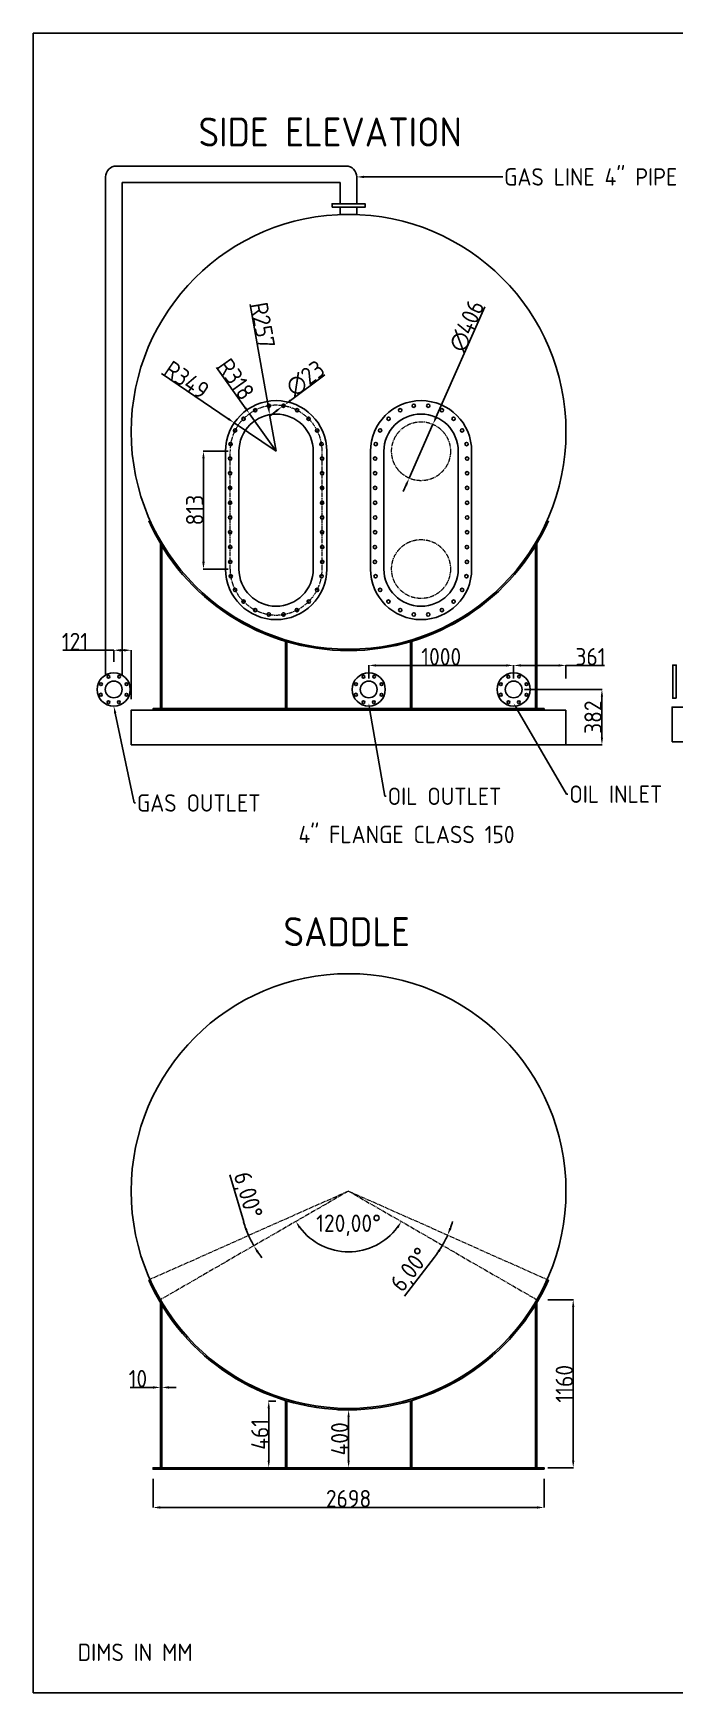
# Model space of a CAD drawing. Header units: inches. Extents: x 23330 to 45062, y 115 to 11568.
# Drawn here: x 23330 to 27757, y 115 to 11568 of the extents above; entities that cross this region are included whole.
import ezdxf
from ezdxf import colors
from ezdxf.entities.mleader import LeaderData, LeaderLine
from ezdxf.math import Vec2, Vec3

# ---------------------------------------------------------------- set-up
doc = ezdxf.new("R2010")
doc.units = ezdxf.units.IN
doc.header["$LTSCALE"] = 40
doc.header["$MEASUREMENT"] = 0
doc.linetypes.add('CENTER2', pattern=[1.125, 0.75, -0.125, 0.125, -0.125])
doc.layers.add('fitting', color=7, linetype='CENTER2', lineweight=0)
doc.styles.get("Standard").update_dxf_attribs({"font": 'isocp.shx', "height": 120, "bigfont": '@extfont2.shx'})
doc.dimstyles.new('ISO-25', dxfattribs={"dimtxt": 120, "dimasz": 50, "dimexe": 1.25, "dimexo": 75, "dimtad": 1, "dimdec": 0, "dimtxsty": 'Standard', "dimcen": 0, "dimclrd": 1, "dimclre": 1, "dimclrt": 1, "dimazin": 0, "dimtfac": 1, "dimtdec": 0, "dimtmove": 0, "dimatfit": 3, "dimfxl": 1, "dimtfillclr": 1, "dimarcsym": 0})

# ---------------------------------------------------------------- blocks, each defined once
blk = doc.blocks.new('*D56')
at = {"color": 1, "lineweight": -2, "transparency": 16777216}
blk.add_line((24782, 3365), (24686, 3689), dxfattribs=at)
for start, end in [(196.4056, 204), (196.4098, 200.2049), (204, 210), (213.7951, 217.5902)]:
    blk.add_arc((25506, 3578), 755, start, end, dxfattribs=at)
at = {"color": 1, "transparency": 16777216}
for points in [[(24805, 3320), (24790, 3314), (24816, 3271)], [(24871, 3154), (24886, 3162), (24852, 3200)]]:
    blk.add_solid(points, dxfattribs=at)
at = {"layer": 'Defpoints', "color": 0, "transparency": 16777216}
for p in [(25506, 3578), (25506, 3578), (24839, 3223), (24127, 2964), (24198, 2823)]:
    blk.add_point(p, dxfattribs=at)
at = {"color": 1, "transparency": 16777216, "insert": (24801, 3547), "char_height": 120, "attachment_point": 5, "rotation": 286.4056}
blk.add_mtext('6,00°', dxfattribs=at)
blk = doc.blocks.new('*D57')
at = {"color": 1, "lineweight": -2, "transparency": 16777216}
blk.add_line((26098, 3121), (25891, 2853), dxfattribs=at)
for start, end in [(339.8301, 343.6602), (330, 336), (322.3355, 330), (322.3398, 326.1699)]:
    blk.add_arc((25506, 3578), 748, start, end, dxfattribs=at)
at = {"color": 1, "transparency": 16777216}
for points in [[(26216, 3317), (26200, 3323), (26189, 3274)], [(26120, 3166), (26135, 3157), (26154, 3204)]]:
    blk.add_solid(points, dxfattribs=at)
at = {"layer": 'Defpoints', "color": 0, "transparency": 16777216}
for p in [(25506, 3578), (25506, 3578), (26178, 3250), (26885, 2964), (26814, 2823)]:
    blk.add_point(p, dxfattribs=at)
at = {"color": 1, "transparency": 16777216, "insert": (25940, 3029), "char_height": 120, "attachment_point": 5, "rotation": 52.3355}
blk.add_mtext('6,00°', dxfattribs=at)
blk = doc.blocks.new('*D58')
at = {"color": 1, "lineweight": -2, "transparency": 16777216}
blk.add_arc((25506, 3578), 420, 216.8178, 323.1822, dxfattribs=at)
at = {"color": 1, "transparency": 16777216}
for points in [[(25162, 3321), (25176, 3330), (25142, 3368)], [(25836, 3330), (25850, 3321), (25870, 3368)]]:
    blk.add_solid(points, dxfattribs=at)
at = {"layer": 'Defpoints', "color": 0, "transparency": 16777216}
for p in [(25506, 3578), (25506, 3578), (25362, 3183), (24207, 2828), (26805, 2828)]:
    blk.add_point(p, dxfattribs=at)
at = {"color": 1, "transparency": 16777216, "insert": (25506, 3342), "char_height": 120, "attachment_point": 5}
blk.add_mtext('120,00°', dxfattribs=at)
blk = doc.blocks.new('*D59')
at = {"color": 1, "lineweight": -2, "transparency": 16777216}
for p, q in [((26880, 2828), (27057, 2828)), ((27056, 2778), (27056, 1718)), ((26880, 1668), (27057, 1668))]:
    blk.add_line(p, q, dxfattribs=at)
at = {"color": 1, "transparency": 16777216}
for points in [[(27048, 2778), (27064, 2778), (27056, 2828)], [(27048, 1718), (27064, 1718), (27056, 1668)]]:
    blk.add_solid(points, dxfattribs=at)
at = {"layer": 'Defpoints', "color": 0, "transparency": 16777216}
for p in [(26805, 2828), (26805, 1668), (27056, 1668)]:
    blk.add_point(p, dxfattribs=at)
at = {"color": 1, "transparency": 16777216, "insert": (26995, 2248), "char_height": 120, "attachment_point": 5, "rotation": 90}
blk.add_mtext('1160', dxfattribs=at)
blk = doc.blocks.new('*D60')
at = {"color": 1, "lineweight": -2, "transparency": 16777216}
for p, q in [((24157, 1593), (24157, 1393)), ((26855, 1593), (26855, 1393)), ((26805, 1394), (24207, 1394))]:
    blk.add_line(p, q, dxfattribs=at)
at = {"color": 1, "transparency": 16777216}
for points in [[(24207, 1403), (24207, 1386), (24157, 1394)], [(26805, 1403), (26805, 1386), (26855, 1394)]]:
    blk.add_solid(points, dxfattribs=at)
at = {"layer": 'Defpoints', "color": 0, "transparency": 16777216}
for p in [(24157, 1668), (26855, 1668), (24157, 1394)]:
    blk.add_point(p, dxfattribs=at)
at = {"color": 1, "transparency": 16777216, "insert": (25506, 1455), "char_height": 120, "attachment_point": 5}
blk.add_mtext('2698', dxfattribs=at)
blk = doc.blocks.new('*D61')
at = {"color": 1, "lineweight": -2, "transparency": 16777216}
for p, q in [((25005, 2129), (24954, 2129)), ((24955, 2079), (24955, 1718)), ((25005, 1668), (24954, 1668))]:
    blk.add_line(p, q, dxfattribs=at)
at = {"color": 1, "transparency": 16777216}
for points in [[(24947, 2079), (24963, 2079), (24955, 2129)], [(24947, 1718), (24963, 1718), (24955, 1668)]]:
    blk.add_solid(points, dxfattribs=at)
at = {"layer": 'Defpoints', "color": 0, "transparency": 16777216}
for p in [(25080, 2129), (24955, 1668), (25080, 1668)]:
    blk.add_point(p, dxfattribs=at)
at = {"color": 1, "transparency": 16777216, "insert": (24894, 1899), "char_height": 120, "attachment_point": 5, "rotation": 90}
blk.add_mtext('461', dxfattribs=at)
blk = doc.blocks.new('*D62')
at = {"color": 1, "lineweight": -2, "transparency": 16777216}
for p, q in [((25431, 2068), (25505, 2068)), ((25506, 2018), (25506, 1718)), ((25431, 1668), (25505, 1668))]:
    blk.add_line(p, q, dxfattribs=at)
at = {"color": 1, "transparency": 16777216}
for points in [[(25498, 2018), (25514, 2018), (25506, 2068)], [(25498, 1718), (25514, 1718), (25506, 1668)]]:
    blk.add_solid(points, dxfattribs=at)
at = {"layer": 'Defpoints', "color": 0, "transparency": 16777216}
for p in [(25506, 2068), (25506, 1668), (25506, 1668)]:
    blk.add_point(p, dxfattribs=at)
at = {"color": 1, "transparency": 16777216, "insert": (25445, 1868), "char_height": 120, "attachment_point": 5, "rotation": 90}
blk.add_mtext('400', dxfattribs=at)
blk = doc.blocks.new('*U70')
blk.add_circle((0, 0), 11.5)
blk = doc.blocks.new('*U71')
at = {"color": 0, "linetype": 'ByBlock', "lineweight": -2, "transparency": 16777216, "rotation": 270.0096457540354}
for p in [(4575, 1843), (4575, 1741), (4575, 1640), (4575, 1538), (4575, 1436), (4575, 1334), (4576, 1232), (4576, 1130)]:
    blk.add_blockref('*U70', p, dxfattribs=at)
blk = doc.blocks.new('*U66')
blk.add_circle((0, 0), 11.5)
blk = doc.blocks.new('*U67')
at = {"color": 0, "linetype": 'ByBlock', "lineweight": -2, "transparency": 16777216}
for p, rotation in [((4114, 2176), 107.9999999999999), ((4208, 2207), 89.9999999999999), ((4308, 2207), 71.99999999999993), ((4402, 2176), 53.99999999999994), ((4033, 2118), 125.9999999999998), ((4482, 2118), 35.99999999999994), ((3944, 1943), 161.9999999999998), ((3975, 2037), 143.9999999999998), ((4541, 2037), 17.99999999999997)]:
    blk.add_blockref('*U66', p, dxfattribs=dict(at, rotation=rotation))
blk.add_blockref('*U66', (4571, 1943), dxfattribs=at)
blk = doc.blocks.new('*U68')
blk.add_circle((0, 0), 11.5)
blk = doc.blocks.new('*U69')
at = {"color": 0, "linetype": 'ByBlock', "lineweight": -2, "transparency": 16777216}
for p, rotation in [((4114, 2176), 107.9999999999999), ((4208, 2207), 89.9999999999999), ((4308, 2207), 71.99999999999993), ((4402, 2176), 53.99999999999994), ((4033, 2118), 125.9999999999998), ((4482, 2118), 35.99999999999994), ((3944, 1943), 161.9999999999998), ((3975, 2037), 143.9999999999998), ((4541, 2037), 17.99999999999997)]:
    blk.add_blockref('*U68', p, dxfattribs=dict(at, rotation=rotation))
blk.add_blockref('*U68', (4571, 1943), dxfattribs=at)
blk = doc.blocks.new('*U72')
blk.add_circle((0, 0), 11.5)
blk = doc.blocks.new('*U73')
at = {"color": 0, "linetype": 'ByBlock', "lineweight": -2, "transparency": 16777216, "rotation": 270.0096457540354}
for p in [(4575, 1843), (4575, 1741), (4575, 1640), (4575, 1538), (4575, 1436), (4575, 1334), (4576, 1232), (4576, 1130)]:
    blk.add_blockref('*U72', p, dxfattribs=at)
blk = doc.blocks.new('*U78')
blk.add_circle((0, 0), 11.5)
blk = doc.blocks.new('*U79')
at = {"color": 0, "linetype": 'ByBlock', "lineweight": -2, "transparency": 16777216, "rotation": 270.0096457540354}
for p in [(4575, 1843), (4575, 1741), (4575, 1640), (4575, 1538), (4575, 1436), (4575, 1334), (4576, 1232), (4576, 1130)]:
    blk.add_blockref('*U78', p, dxfattribs=at)
blk = doc.blocks.new('*U74')
blk.add_circle((0, 0), 11.5)
blk = doc.blocks.new('*U75')
at = {"color": 0, "linetype": 'ByBlock', "lineweight": -2, "transparency": 16777216}
for p, rotation in [((4114, 2176), 107.9999999999999), ((4208, 2207), 89.9999999999999), ((4308, 2207), 71.99999999999993), ((4402, 2176), 53.99999999999994), ((4033, 2118), 125.9999999999998), ((4482, 2118), 35.99999999999994), ((3944, 1943), 161.9999999999998), ((3975, 2037), 143.9999999999998), ((4541, 2037), 17.99999999999997)]:
    blk.add_blockref('*U74', p, dxfattribs=dict(at, rotation=rotation))
blk.add_blockref('*U74', (4571, 1943), dxfattribs=at)
blk = doc.blocks.new('*U76')
blk.add_circle((0, 0), 11.5)
blk = doc.blocks.new('*U77')
at = {"color": 0, "linetype": 'ByBlock', "lineweight": -2, "transparency": 16777216}
for p, rotation in [((4114, 2176), 107.9999999999999), ((4208, 2207), 89.9999999999999), ((4308, 2207), 71.99999999999993), ((4402, 2176), 53.99999999999994), ((4033, 2118), 125.9999999999998), ((4482, 2118), 35.99999999999994), ((3944, 1943), 161.9999999999998), ((3975, 2037), 143.9999999999998), ((4541, 2037), 17.99999999999997)]:
    blk.add_blockref('*U76', p, dxfattribs=dict(at, rotation=rotation))
blk.add_blockref('*U76', (4571, 1943), dxfattribs=at)
blk = doc.blocks.new('*U80')
blk.add_circle((0, 0), 11.5)
blk = doc.blocks.new('*U81')
at = {"color": 0, "linetype": 'ByBlock', "lineweight": -2, "transparency": 16777216, "rotation": 270.0096457540354}
for p in [(4575, 1843), (4575, 1741), (4575, 1640), (4575, 1538), (4575, 1436), (4575, 1334), (4576, 1232), (4576, 1130)]:
    blk.add_blockref('*U80', p, dxfattribs=at)
blk = doc.blocks.new('*D82')
at = {"color": 1, "lineweight": -2, "transparency": 16777216}
for p, q in [((24216, 9219), (24676, 8907)), ((25006, 8683), (24717, 8879))]:
    blk.add_line(p, q, dxfattribs=at)
at = {"color": 1, "transparency": 16777216}
blk.add_solid([(24680, 8914), (24671, 8900), (24717, 8879)], dxfattribs=at)
at = {"layer": 'Defpoints', "color": 0, "transparency": 16777216}
for p in [(24717, 8879), (25006, 8683)]:
    blk.add_point(p, dxfattribs=at)
at = {"color": 1, "transparency": 16777216, "insert": (24389, 9175), "char_height": 120, "attachment_point": 5, "rotation": 325.8461}
blk.add_mtext('R349', dxfattribs=at)
blk = doc.blocks.new('*D83')
at = {"color": 1, "lineweight": -2, "transparency": 16777216}
for p, q in [((24827, 9696), (24953, 8985)), ((25006, 8683), (24961, 8936))]:
    blk.add_line(p, q, dxfattribs=at)
at = {"color": 1, "transparency": 16777216}
blk.add_solid([(24961, 8986), (24945, 8983), (24961, 8936)], dxfattribs=at)
at = {"layer": 'Defpoints', "color": 0, "transparency": 16777216}
for p in [(24961, 8936), (25006, 8683)]:
    blk.add_point(p, dxfattribs=at)
at = {"color": 1, "transparency": 16777216, "insert": (24914, 9553), "char_height": 120, "attachment_point": 5, "rotation": 279.9933}
blk.add_mtext('R257', dxfattribs=at)
blk = doc.blocks.new('*D85')
at = {"color": 1, "lineweight": -2, "transparency": 16777216}
for p, q in [((25342, 9210), (25105, 9033)), ((25006, 8960), (24966, 8930)), ((25046, 8990), (25065, 9003))]:
    blk.add_line(p, q, dxfattribs=at)
at = {"color": 1, "transparency": 16777216}
for points in [[(25001, 8967), (25011, 8953), (25046, 8990)], [(25100, 9040), (25110, 9027), (25065, 9003)]]:
    blk.add_solid(points, dxfattribs=at)
at = {"layer": 'Defpoints', "color": 0, "transparency": 16777216}
for p in [(25046, 8990), (25065, 9003)]:
    blk.add_point(p, dxfattribs=at)
at = {"color": 1, "transparency": 16777216, "insert": (25208, 9185), "char_height": 120, "attachment_point": 5, "rotation": 36.7008}
blk.add_mtext('∅23', dxfattribs=at)
blk = doc.blocks.new('*D86')
at = {"color": 1, "lineweight": -2, "transparency": 16777216}
for p, q in [((24674, 8683), (24503, 8683)), ((24505, 8633), (24505, 7920)), ((24674, 7870), (24503, 7870))]:
    blk.add_line(p, q, dxfattribs=at)
at = {"color": 1, "transparency": 16777216}
for points in [[(24496, 8633), (24513, 8633), (24505, 8683)], [(24496, 7920), (24513, 7920), (24505, 7870)]]:
    blk.add_solid(points, dxfattribs=at)
at = {"layer": 'Defpoints', "color": 0, "transparency": 16777216}
for p in [(24749, 8683), (24505, 7870), (24749, 7870)]:
    blk.add_point(p, dxfattribs=at)
at = {"color": 1, "transparency": 16777216, "insert": (24444, 8277), "char_height": 120, "attachment_point": 5, "rotation": 90}
blk.add_mtext('813', dxfattribs=at)
blk = doc.blocks.new('*D84')
at = {"color": 1, "lineweight": -2, "transparency": 16777216}
for p, q in [((24595, 9262), (24793, 8983)), ((25006, 8683), (24822, 8942))]:
    blk.add_line(p, q, dxfattribs=at)
at = {"color": 1, "transparency": 16777216}
blk.add_solid([(24800, 8987), (24786, 8978), (24822, 8942)], dxfattribs=at)
at = {"layer": 'Defpoints', "color": 0, "transparency": 16777216}
for p in [(24822, 8942), (25006, 8683)]:
    blk.add_point(p, dxfattribs=at)
at = {"color": 1, "transparency": 16777216, "insert": (24728, 9180), "char_height": 120, "attachment_point": 5, "rotation": 305.3797}
blk.add_mtext('R318', dxfattribs=at)
blk = doc.blocks.new('*D87')
at = {"color": 1, "lineweight": -2, "transparency": 16777216}
for p, q in [((26447, 9679), (26109, 8915)), ((25924, 8497), (26088, 8869)), ((25903, 8452), (25883, 8406))]:
    blk.add_line(p, q, dxfattribs=at)
at = {"color": 1, "transparency": 16777216}
for points in [[(26101, 8918), (26116, 8911), (26088, 8869)], [(25896, 8455), (25911, 8448), (25924, 8497)]]:
    blk.add_solid(points, dxfattribs=at)
at = {"layer": 'Defpoints', "color": 0, "transparency": 16777216}
for p in [(26088, 8869), (25924, 8497)]:
    blk.add_point(p, dxfattribs=at)
at = {"color": 1, "transparency": 16777216, "insert": (26322, 9547), "char_height": 120, "attachment_point": 5, "rotation": 66.1074}
blk.add_mtext('∅406', dxfattribs=at)
blk = doc.blocks.new('*D94')
at = {"color": 1, "lineweight": -2, "transparency": 16777216}
for p, q in [((24207, 2298), (24207, 2224)), ((24217, 2298), (24217, 2224)), ((24157, 2223), (23998, 2223)), ((24217, 2223), (24207, 2223)), ((24267, 2223), (24317, 2223))]:
    blk.add_line(p, q, dxfattribs=at)
at = {"color": 1, "transparency": 16777216}
for points in [[(24157, 2231), (24157, 2214), (24207, 2223)], [(24267, 2231), (24267, 2214), (24217, 2223)]]:
    blk.add_solid(points, dxfattribs=at)
at = {"layer": 'Defpoints', "color": 0, "transparency": 16777216}
for p in [(24207, 2223), (24207, 2223), (24217, 2223)]:
    blk.add_point(p, dxfattribs=at)
at = {"color": 1, "transparency": 16777216, "insert": (24052, 2283), "char_height": 120, "attachment_point": 5}
blk.add_mtext('10', dxfattribs=at)
blk = doc.blocks.new('*D95')
at = {"color": 1, "lineweight": -2, "transparency": 16777216}
for p, q in [((25645, 7114), (25645, 7206)), ((26595, 7205), (25695, 7205)), ((26645, 7114), (26645, 7206))]:
    blk.add_line(p, q, dxfattribs=at)
at = {"color": 1, "transparency": 16777216}
for points in [[(25695, 7213), (25695, 7197), (25645, 7205)], [(26595, 7213), (26595, 7197), (26645, 7205)]]:
    blk.add_solid(points, dxfattribs=at)
at = {"layer": 'Defpoints', "color": 0, "transparency": 16777216}
for p in [(25645, 7205), (25645, 7039), (26645, 7039)]:
    blk.add_point(p, dxfattribs=at)
at = {"color": 1, "transparency": 16777216, "insert": (26145, 7265), "char_height": 120, "attachment_point": 5}
blk.add_mtext('1000', dxfattribs=at)
blk = doc.blocks.new('*D96')
at = {"color": 1, "lineweight": -2, "transparency": 16777216}
for p, q in [((26720, 7039), (27255, 7039)), ((27254, 6989), (27254, 6707)), ((26720, 6657), (27255, 6657))]:
    blk.add_line(p, q, dxfattribs=at)
at = {"color": 1, "transparency": 16777216}
for points in [[(27246, 6989), (27262, 6989), (27254, 7039)], [(27246, 6707), (27262, 6707), (27254, 6657)]]:
    blk.add_solid(points, dxfattribs=at)
at = {"layer": 'Defpoints', "color": 0, "transparency": 16777216}
for p in [(26645, 7039), (26645, 6657), (27254, 6657)]:
    blk.add_point(p, dxfattribs=at)
at = {"color": 1, "transparency": 16777216, "insert": (27193, 6848), "char_height": 120, "attachment_point": 5, "rotation": 90}
blk.add_mtext('382', dxfattribs=at)
blk = doc.blocks.new('*U97')
blk.add_circle((0, 0), 9.55)
blk = doc.blocks.new('*U98')
at = {"color": 0, "linetype": 'ByBlock', "lineweight": -2, "transparency": 16777216}
for p, rotation in [((29709, 5150), 45.00000000000001), ((29844, 5150), 314.9999999999999), ((29681, 5083), 90), ((29872, 5083), 270), ((29709, 5015), 135), ((29776, 4988), 180), ((29844, 5015), 225)]:
    blk.add_blockref('*U97', p, dxfattribs=dict(at, rotation=rotation))
blk.add_blockref('*U97', (29776, 5178), dxfattribs=at)
blk = doc.blocks.new('*D99')
at = {"color": 1, "lineweight": -2, "transparency": 16777216}
for p, q in [((23885, 7310), (23534, 7310)), ((23885, 7229), (23885, 7311)), ((23956, 7310), (23935, 7310)), ((24006, 6972), (24006, 7311))]:
    blk.add_line(p, q, dxfattribs=at)
at = {"color": 1, "transparency": 16777216}
for points in [[(23935, 7318), (23935, 7301), (23885, 7310)], [(23956, 7318), (23956, 7301), (24006, 7310)]]:
    blk.add_solid(points, dxfattribs=at)
at = {"layer": 'Defpoints', "color": 0, "transparency": 16777216}
for p in [(23885, 7310), (23885, 7154), (24006, 6897)]:
    blk.add_point(p, dxfattribs=at)
at = {"color": 1, "transparency": 16777216, "insert": (23618, 7370), "char_height": 120, "attachment_point": 5}
blk.add_mtext('121', dxfattribs=at)
blk = doc.blocks.new('*D100')
at = {"color": 1, "lineweight": -2, "transparency": 16777216}
for p, q in [((26645, 7114), (26645, 7206)), ((26695, 7205), (26956, 7205)), ((27006, 7114), (27006, 7206)), ((27006, 7205), (27271, 7205))]:
    blk.add_line(p, q, dxfattribs=at)
at = {"color": 1, "transparency": 16777216}
for points in [[(26695, 7213), (26695, 7197), (26645, 7205)], [(26956, 7213), (26956, 7197), (27006, 7205)]]:
    blk.add_solid(points, dxfattribs=at)
at = {"layer": 'Defpoints', "color": 0, "transparency": 16777216}
for p in [(27006, 7205), (26645, 7039), (27006, 7039)]:
    blk.add_point(p, dxfattribs=at)
at = {"color": 1, "transparency": 16777216, "insert": (27175, 7265), "char_height": 120, "attachment_point": 5}
blk.add_mtext('361', dxfattribs=at)
blk = doc.blocks.new('*U101')
blk.add_circle((0, 0), 9.55)
blk = doc.blocks.new('*U102')
at = {"color": 0, "linetype": 'ByBlock', "lineweight": -2, "transparency": 16777216}
for p, rotation in [((29709, 5150), 45.00000000000001), ((29844, 5150), 314.9999999999999), ((29681, 5083), 90), ((29872, 5083), 270), ((29709, 5015), 135), ((29776, 4988), 180), ((29844, 5015), 225)]:
    blk.add_blockref('*U101', p, dxfattribs=dict(at, rotation=rotation))
blk.add_blockref('*U101', (29776, 5178), dxfattribs=at)
blk = doc.blocks.new('*U103')
blk.add_circle((0, 0), 9.55)
blk = doc.blocks.new('*U104')
at = {"color": 0, "linetype": 'ByBlock', "lineweight": -2, "transparency": 16777216}
for p, rotation in [((29709, 5150), 45.00000000000001), ((29844, 5150), 314.9999999999999), ((29681, 5083), 90), ((29872, 5083), 270), ((29709, 5015), 135), ((29776, 4988), 180), ((29844, 5015), 225)]:
    blk.add_blockref('*U103', p, dxfattribs=dict(at, rotation=rotation))
blk.add_blockref('*U103', (29776, 5178), dxfattribs=at)

msp = doc.modelspace()

# ---------------------------------------------------------------- linework, layer by layer
for p, q in [((25487.8, 10651.1), (23904.4, 10651.1)), ((23829.4, 7139.3), (23829.4, 10576.1)), ((25448.8, 10537.1), (23943.4, 10537.1)), ((23943.4, 7138.1), (23943.4, 10537.1)), ((25448.8, 10391), (25448.8, 10537.1)), ((25562.8, 10391), (25562.8, 10576.1)), ((24656.7, 8683), (24656.7, 7870.2)), ((24749.4, 8683), (24749.4, 7870.2)), ((25262.5, 8683), (25262.5, 7870.2)), ((25355.2, 7870.2), (25355.2, 8683)), ((25656.7, 7870.2), (25656.7, 8683)), ((25749.4, 8683), (25749.4, 7870.2)), ((26262.5, 8683), (26262.5, 7870.2)), ((26355.2, 8683), (26355.2, 7870.2)), ((24207, 8047.3), (24207, 6907.1)), ((24217, 8030.7), (24217, 6907.1)), ((26795, 8047.3), (26795, 6907.1)), ((26805, 8067.1), (26805, 6907.1)), ((25069.6, 7371.6), (25069.6, 6907.1)), ((25079.6, 7368.6), (25079.6, 6907.1)), ((25932.3, 7368.6), (25932.3, 6907.1)), ((25942.3, 7371.6), (25942.3, 6907.1)), ((24207, 2808.1), (24207, 1667.9)), ((24217, 2791.4), (24217, 1667.9)), ((26795, 2808.1), (26795, 1667.9)), ((26805, 2827.9), (26805, 1667.9)), ((25069.6, 2132.3), (25069.6, 1667.9)), ((25079.6, 2129.3), (25079.6, 1667.9)), ((25932.3, 2129.3), (25932.3, 1667.9)), ((25942.3, 2132.3), (25942.3, 1667.9))]:
    msp.add_line(p, q)
for points in [[(23329.7, 115.4), (45059.1, 115.4), (45059.1, 11567.9), (23329.7, 11567.9)], [(25391.7, 10367.1), (25620.3, 10367.1), (25620.3, 10391), (25391.7, 10391)], [(25563.1, 10367.1), (25448.8, 10367.1), (25448.8, 10317.1), (25563.1, 10317.1)], [(27006, 6897.1), (27006, 6657.1), (24006, 6657.1), (24006, 6897.1)], [(26855, 6897.1), (24157, 6897.1), (24157, 6907.1), (26855, 6907.1)], [(27737.7, 6677.1), (39737.7, 6677.1), (39737.7, 6917.1), (27737.7, 6917.1)], [(26855, 1657.9), (24157, 1657.9), (24157, 1667.9), (26855, 1667.9)]]:
    msp.add_lwpolyline(points, close=True)
at = {"elevation": 12}
msp.add_lwpolyline([(27767.2, 6978.9), (27767.2, 7207.5), (27743.3, 7207.5), (27743.3, 6978.9)], close=True, dxfattribs=at)
for centre, radius in [((25506, 8817.1), 1500), ((25506, 8817.1), 1500), ((23885.4, 7039.4), 114.5), ((25645, 7039.4), 114.5), ((26645, 7039.4), 114.5), ((23885.4, 7039.4), 58), ((25645, 7039.4), 58), ((26645, 7039.4), 58), ((25506, 3577.9), 1500)]:
    msp.add_circle(centre, radius)
for centre, radius, start, end in [((23904.4, 10576.1), 75, 90, 180), ((25487.8, 10576.1), 75, 0, 90), ((25006, 8683), 349.2, 0, 180), ((25006, 8683), 256.5, 0, 180), ((26006, 8683), 349.2, 0, 180), ((26006, 8683), 256.5, 0, 180), ((25506, 8817.1), 1510, 204, 336), ((25006, 7870.2), 349.2, 180, 0), ((25006, 7870.2), 256.5, 180, 0), ((26006, 7870.2), 349.2, 180, 0), ((26006, 7870.2), 256.5, 180, 0), ((25506, 3577.9), 1510, 204, 336)]:
    msp.add_arc(centre, radius, start, end)
at = {"layer": 'fitting'}
for p, q in [((24688.5, 7870.2), (24688.5, 8683)), ((25323.5, 7870.2), (25323.5, 8683)), ((25506, 3577.9), (24126.5, 2963.7)), ((25506, 3577.9), (24207, 2827.9)), ((25506, 3577.9), (26885.4, 2963.7)), ((25506, 3577.9), (26805, 2827.9))]:
    msp.add_line(p, q, dxfattribs=at)
for centre in [(26006, 8683), (26006, 7870.2)]:
    msp.add_circle(centre, 203.2, dxfattribs=at)
for centre, start, end in [((25006, 8683), 0, 180), ((25006, 7870.2), 180, 0)]:
    msp.add_arc(centre, 317.5, start, end, dxfattribs=at)

# ---------------------------------------------------------------- block references
for name, p in [('*U67', (20748.1, 6789.8)), ('*U73', (20113, 6789.8)), ('*U71', (20748.1, 6789.8))]:
    msp.add_blockref(name, p)
at = {"xscale": -1}
for name, p in [('*U75', (30263.9, 6789.8)), ('*U79', (30263.9, 6789.8)), ('*U81', (30899, 6789.8))]:
    msp.add_blockref(name, p, dxfattribs=at)
for name, p, rotation in [('*U69', (29263.9, 9763.5), 179.9999999999998), ('*U98', (-1679.3, -9051.4), 22.5), ('*U102', (80.3, -9051.4), 22.5), ('*U104', (1080.3, -9051.4), 22.5)]:
    msp.add_blockref(name, p, dxfattribs=dict(rotation=rotation))
at = {"xscale": -1, "rotation": 180}
msp.add_blockref('*U77', (21748.1, 9763.5), dxfattribs=at)

# ---------------------------------------------------------------- texts
msp.add_text('DIMS IN MM', height=120).set_placement((23636.7, 334.7))
at = {"attachment_point": 1}
for s, insert, char_height, width in [('SIDE ELEVATION', (24470.8, 10986), 200, 1961.317), ('{\\C1;4" FLANGE CLASS 150}', (25160.5, 6098.4), 120, 1600.299), ('SADDLE', (25056.9, 5467.7), 200, 1961.317)]:
    msp.add_mtext(s, dxfattribs=dict(at, insert=insert, char_height=char_height, width=width))

# ---------------------------------------------------------------- dimensions: what is measured, and where the dimension line sits
for mpoint, picture, middle in [((24961.5, 8935.7), '*D83', (24854.6, 9542.1)), ((24717, 8879.1), '*D82', (24354.5, 9125)), ((24822.2, 8941.9), '*D84', (24678.3, 9144.5))]:
    dim = msp.add_radius_dim(center=(25006, 8683), mpoint=mpoint, dimstyle='ISO-25')
    dim.commit()
    dim.dimension.update_dxf_attribs({"geometry": picture, "text_midpoint": middle, "dimtype": 164})
dim = msp.add_diameter_dim_2p(p1=(25923.7, 8497.2), p2=(26088.3, 8868.8), dimstyle='ISO-25')
dim.commit()
dim.dimension.update_dxf_attribs({"geometry": '*D87', "text_midpoint": (26377.9, 9522.6), "dimtype": 163})
dim = msp.add_diameter_dim_2p(p1=(25046.4, 8989.7), p2=(25064.9, 9003.5), dimstyle='ISO-25')
dim.commit()
dim.dimension.update_dxf_attribs({"geometry": '*D85', "text_midpoint": (25207.5, 9185.4)})
for base, p1, p2, picture, middle in [((24504.5, 7870.2), (24749.4, 8683), (24749.4, 7870.2), '*D86', (24443.9, 8276.6)), ((27254, 6657.1), (26645, 7039.4), (26645, 6657.1), '*D96', (27193.4, 6848.3)), ((27056, 1667.9), (26805, 2827.9), (26805, 1667.9), '*D59', (26995.4, 2247.9)), ((24954.8, 1667.9), (25079.6, 2129.3), (25079.6, 1667.9), '*D61', (24894.2, 1898.6)), ((25506, 1667.9), (25506, 2067.9), (25506, 1667.9), '*D62', (25445.4, 1867.9))]:
    dim = msp.add_linear_dim(base=base, p1=p1, p2=p2, angle=90, dimstyle='ISO-25')
    dim.commit()
    dim.dimension.update_dxf_attribs({"geometry": picture, "text_midpoint": middle})
for base, p1, p2, picture, middle in [((23885.4, 7309.5), (24006, 6897.1), (23885.4, 7153.9), '*D99', (23618.5, 7309.5)), ((27006, 7204.9), (26645, 7039.4), (27006, 7039.4), '*D100', (27174.6, 7204.9))]:
    dim = msp.add_linear_dim(base=base, p1=p1, p2=p2, dimstyle='ISO-25')
    dim.commit()
    dim.dimension.update_dxf_attribs({"geometry": picture, "text_midpoint": middle, "dimtype": 160})
for base, p1, p2, picture, middle in [((25645, 7204.9), (26645, 7039.4), (25645, 7039.4), '*D95', (26145, 7265.5)), ((24207, 2222.5), (24217, 2222.5), (24207, 2222.5), '*D94', (24052.3, 2283.2)), ((24157, 1394.4), (26855, 1667.9), (24157, 1667.9), '*D60', (25506, 1455))]:
    dim = msp.add_linear_dim(base=base, p1=p1, p2=p2, dimstyle='ISO-25')
    dim.commit()
    dim.dimension.update_dxf_attribs({"geometry": picture, "text_midpoint": middle})
for base, line1, line2, picture, middle in [((24839.4, 3223.4), ((25506, 3577.9), (24198.3, 2822.9)), ((25506, 3577.9), (24126.5, 2963.7)), '*D56', (24800.7, 3546.6)), ((26178.4, 3249.9), ((25506, 3577.9), (26813.7, 2822.9)), ((25506, 3577.9), (26885.4, 2963.7)), '*D57', (25939.7, 3029.3))]:
    dim = msp.add_angular_dim_2l(base=base, line1=line1, line2=line2, dimstyle='ISO-25')
    dim.commit()
    dim.dimension.update_dxf_attribs({"geometry": picture, "text_midpoint": middle})
dim = msp.add_angular_dim_2l(base=(25362.2, 3182.8), line1=((25506, 3577.9), (26805, 2827.9)), line2=((25506, 3577.9), (24207, 2827.9)), dimstyle='ISO-25', override={"dimtmove": 2})
dim.commit()
dim.dimension.update_dxf_attribs({"geometry": '*D58', "text_midpoint": (25506, 3341.9), "dimtype": 162})

# ---------------------------------------------------------------- leaders
ml = msp.add_multileader_mtext('Standard')
ml.set_content('GAS LINE 4" PIPE SCH80', color=1)
ml.set_leader_properties(color=1, linetype='Continuous', lineweight=25)
ml.build(insert=Vec2(0, 0))
ml.multileader.update_dxf_attribs({"dogleg_length": 10, "arrow_head_size": 50})
ctx = ml.context
ctx.base_point, ctx.char_height, ctx.arrow_head_size, ctx.landing_gap_size, ctx.plane_origin = Vec3(26569.2, 10576.1), 120, 50, 10, Vec3(25562.8, 10576.1)
notes = []
notes.append((ctx, [(0, (1, 1, 0), (26559.2, 10576.1), (1, 0), 10, [(0, [(25562.8, 10576.1)], 0, [])])]))
ctx.mtext.insert, ctx.mtext.flow_direction = Vec3(26579.2, 10636.2), 5
ml = msp.add_multileader_mtext('Standard')
ml.set_content('GAS OUTLET', color=1)
ml.set_leader_properties(color=1, linetype='Continuous', lineweight=25)
ml.build(insert=Vec2(0, 0))
ml.multileader.update_dxf_attribs({"dogleg_length": 10, "arrow_head_size": 50})
ctx = ml.context
ctx.base_point, ctx.char_height, ctx.arrow_head_size, ctx.landing_gap_size, ctx.plane_origin = Vec3(24035.5, 6255.8), 120, 50, 10, Vec3(24271.7, 7039.4)
notes.append((ctx, [(0, (1, 1, 0), (24025.5, 6255.8), (1, 0), 10, [(0, [(23885.4, 6924.9)], 0, [])])]))
ctx.mtext.insert, ctx.mtext.flow_direction = Vec3(24045.5, 6315.9), 5
ml = msp.add_multileader_mtext('Standard')
ml.set_content('OIL OUTLET', color=1)
ml.set_leader_properties(color=1, linetype='Continuous', lineweight=25)
ml.build(insert=Vec2(0, 0))
ml.multileader.update_dxf_attribs({"dogleg_length": 10, "arrow_head_size": 50})
ctx = ml.context
ctx.base_point, ctx.char_height, ctx.arrow_head_size, ctx.landing_gap_size, ctx.plane_origin = Vec3(25765.8, 6302.1), 120, 50, 10, Vec3(25506, 6944.2)
notes.append((ctx, [(0, (1, 1, 0), (25755.8, 6302.1), (1, 0), 10, [(0, [(25645, 6944.2)], 0, [])])]))
ctx.mtext.insert, ctx.mtext.flow_direction = Vec3(25775.8, 6362.1), 5
ml = msp.add_multileader_mtext('Standard')
ml.set_content('OIL INLET', color=1)
ml.set_leader_properties(color=1, linetype='Continuous', lineweight=25)
ml.build(insert=Vec2(0, 0))
ml.multileader.update_dxf_attribs({"dogleg_length": 10, "arrow_head_size": 50})
ctx = ml.context
ctx.base_point, ctx.char_height, ctx.arrow_head_size, ctx.landing_gap_size, ctx.plane_origin = Vec3(27019.4, 6316.5), 120, 50, 10, Vec3(26645, 6944.2)
notes.append((ctx, [(0, (1, 1, 0), (27009.4, 6316.5), (1, 0), 10, [(0, [(26645, 6944.2)], 0, [])])]))
ctx.mtext.insert, ctx.mtext.flow_direction = Vec3(27029.4, 6376.5), 5
for ctx, leaders in notes:
    for number, flags, end, landing, length, lines in leaders:
        leader = LeaderData()
        leader.index, (leader.has_last_leader_line, leader.has_dogleg_vector, leader.attachment_direction) = number, flags
        leader.last_leader_point, leader.dogleg_vector, leader.dogleg_length = Vec3(end), Vec3(landing), length
        for number, points, colour, breaks in lines:
            line = LeaderLine()
            line.index, line.vertices, line.color, line.breaks = number, Vec3.list(points), colors.encode_raw_color(colour), breaks
            leader.lines.append(line)
        ctx.leaders.append(leader)

doc.saveas('drawing.dxf')
